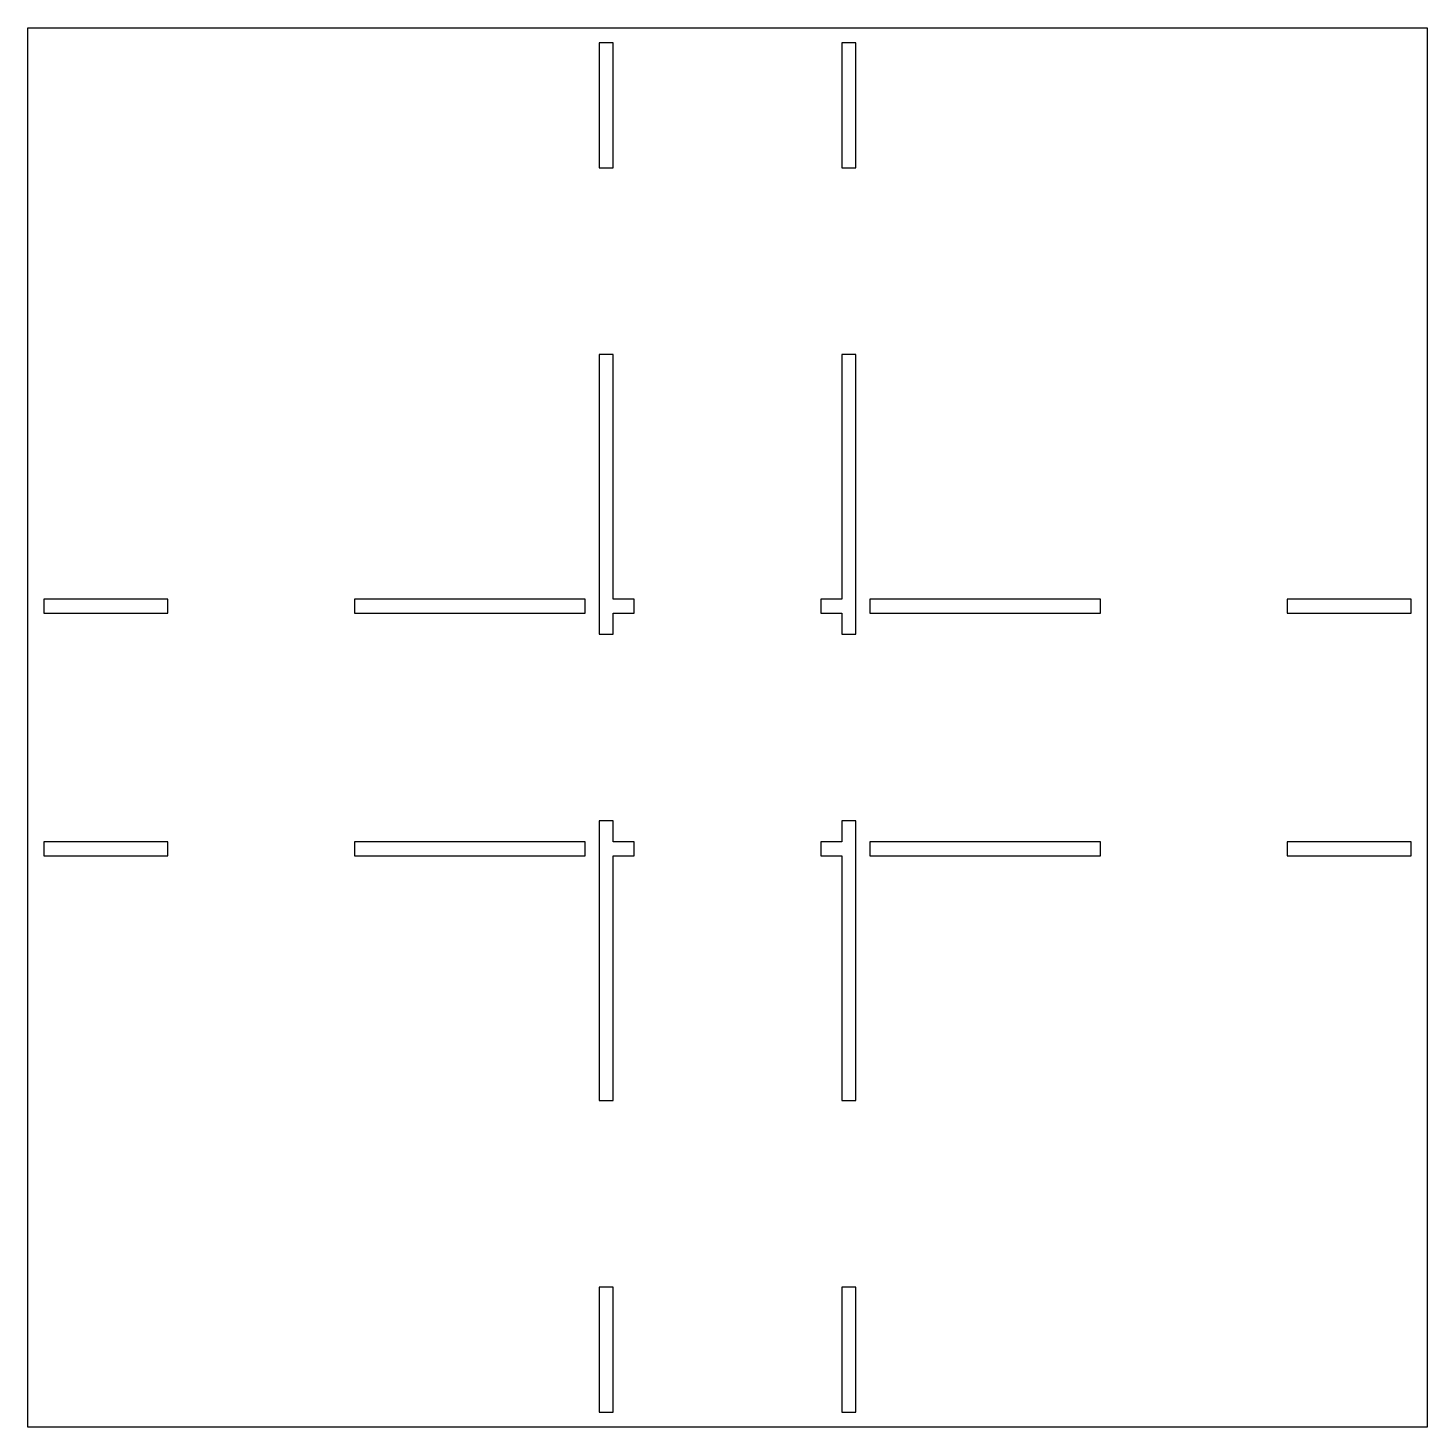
# Model space of a CAD drawing. Header units: millimetres. Extents: x -300 to 300, y -300 to 300.
import ezdxf

# ---------------------------------------------------------------- set-up
doc = ezdxf.new("R2010")
doc.units = ezdxf.units.MM
doc.layers.get('0').update_dxf_attribs({"linetype": 'CONTINUOUS'})

msp = doc.modelspace()

# ---------------------------------------------------------------- linework, layer by layer
for points in [[(-300, -300), (-300, 300), (300, 300), (300, -300)], [(-55, 240), (-49, 240), (-49, 293.64), (-55, 293.64)], [(49, 240), (55, 240), (55, 293.64), (49, 293.64)], [(-40, 49), (-40, 55), (-49, 55), (-49, 160), (-55, 160), (-55, 40), (-49, 40), (-49, 49)], [(55, 40), (55, 160), (49, 160), (49, 55), (40, 55), (40, 49), (49, 49), (49, 40)], [(-240, 49), (-240, 55), (-293.2, 55), (-293.2, 49)], [(-61, 55), (-160, 55), (-160, 49), (-61, 49)], [(160, 49), (160, 55), (61, 55), (61, 49)], [(293.2, 55), (240, 55), (240, 49), (293.2, 49)], [(-49, -55), (-40, -55), (-40, -49), (-49, -49), (-49, -40), (-55, -40), (-55, -160), (-49, -160)], [(49, -55), (49, -160), (55, -160), (55, -40), (49, -40), (49, -49), (40, -49), (40, -55)], [(-293.2, -55), (-240, -55), (-240, -49), (-293.2, -49)], [(-160, -49), (-160, -55), (-61, -55), (-61, -49)], [(61, -55), (160, -55), (160, -49), (61, -49)], [(240, -49), (240, -55), (293.2, -55), (293.2, -49)], [(-49, -293.64), (-49, -240), (-55, -240), (-55, -293.64)], [(55, -240), (49, -240), (49, -293.64), (55, -293.64)]]:
    msp.add_lwpolyline(points, close=True)

doc.saveas('drawing.dxf')
